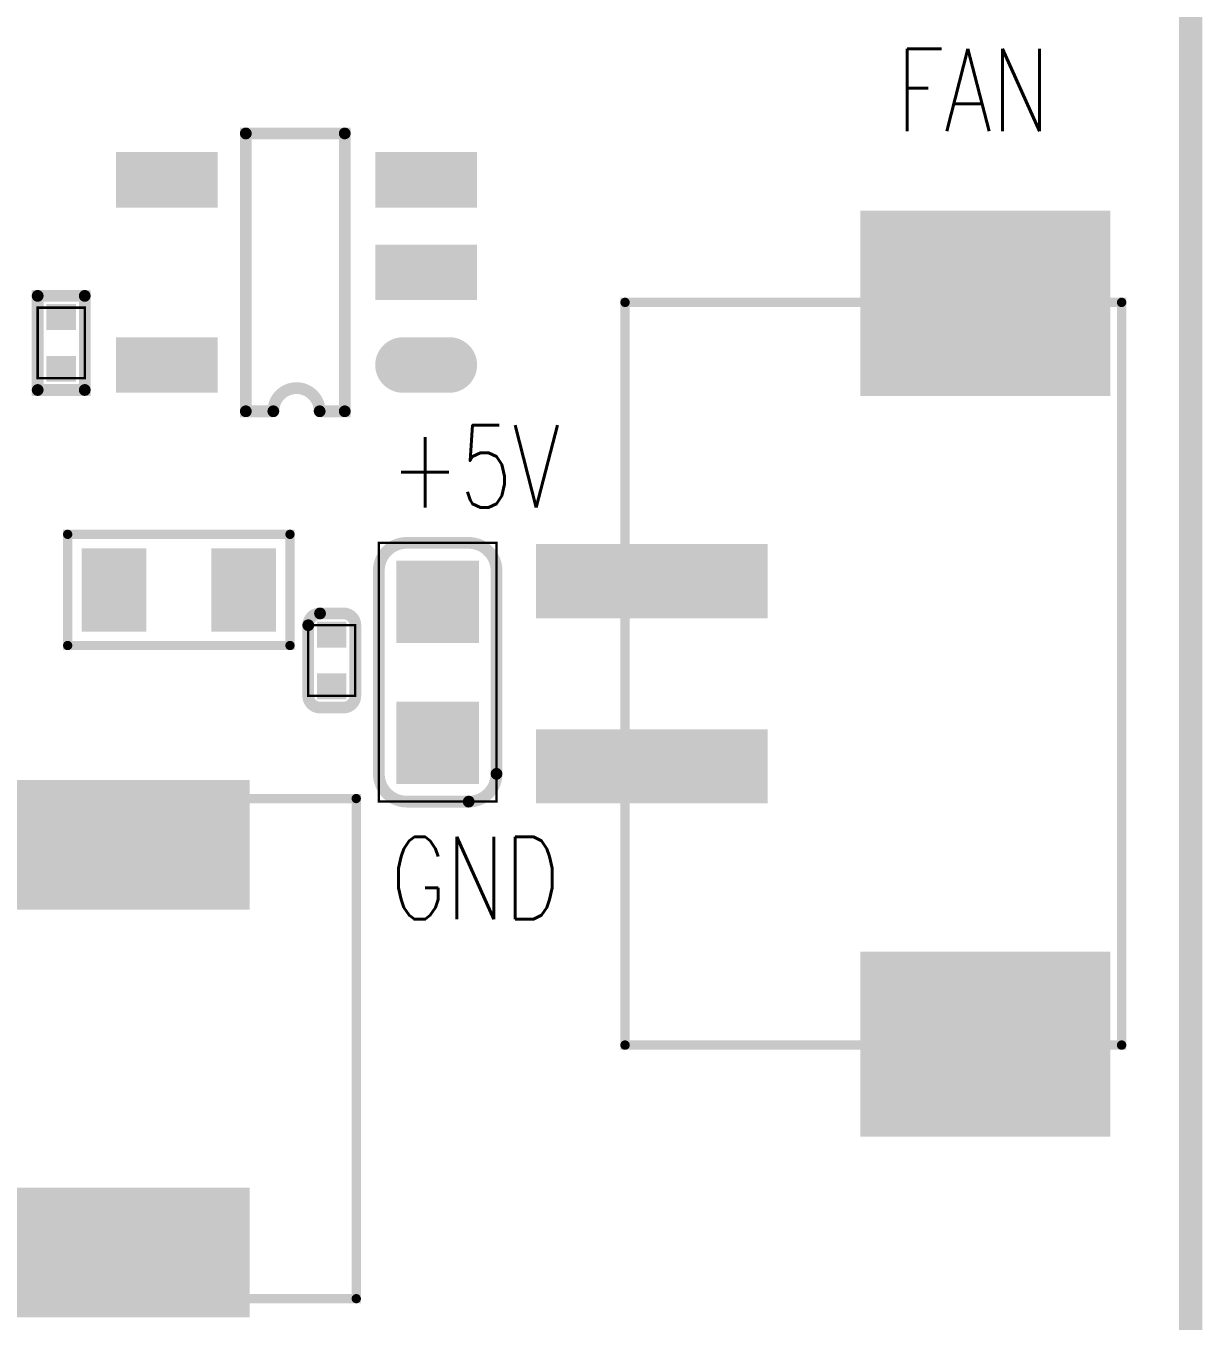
# Model space of a CAD drawing. Extents: x 60 to 160, y 44 to 135.
# Drawn here: x 147.32 to 160.03, y 89.26 to 103.25 of the extents above; entities that cross this region are included whole.
import ezdxf

# ---------------------------------------------------------------- set-up
doc = ezdxf.new("R2010")
doc.units = 0
for name, color, linetype in [('BOARD_OUTLINE_00', 255, 'CONTINUOUS'), ('DRIL_PLTE_THRU_01', 3, 'CONTINUOUS'), ('DRIL_PLTE_THRU_02', 253, 'CONTINUOUS'), ('DRIL_PLTE_THRU_03', 4, 'CONTINUOUS'), ('DRIL_PLTE_THRU_04', 253, 'CONTINUOUS'), ('DRIL_PLTE_THRU_05', 210, 'CONTINUOUS'), ('DRIL_PLTE_THRU_06', 253, 'CONTINUOUS'), ('DRIL_PLTE_THRU_07', 57, 'CONTINUOUS'), ('DRIL_PLTE_THRU_08', 231, 'CONTINUOUS'), ('DRIL_PLTE_THRU_09', 253, 'CONTINUOUS'), ('DRIL_PLTE_THRU_10', 112, 'CONTINUOUS'), ('DRIL_PLTE_THRU_11', 216, 'CONTINUOUS'), ('DRIL_PLTE_THRU_12', 5, 'CONTINUOUS'), ('PADS_BOT', 5, 'CONTINUOUS'), ('PADS_INNER', 3, 'CONTINUOUS'), ('PADS_TOP', 3, 'CONTINUOUS'), ('PART_TOP_2DLINE_00', 255, 'CONTINUOUS'), ('PART_TOP_2DLINE_01', 255, 'CONTINUOUS'), ('PART_TOP_2DLINE_116', 255, 'CONTINUOUS'), ('PART_TOP_2DLINE_117', 255, 'CONTINUOUS'), ('PART_TOP_2DLINE_118', 255, 'CONTINUOUS'), ('PART_TOP_2DLINE_119', 255, 'CONTINUOUS'), ('TEXT_126', 255, 'CONTINUOUS')]:
    doc.layers.add(name, color=color, linetype=linetype)
doc.styles.add('W0$127', font='simplex', dxfattribs={"width": 0.75})

# ---------------------------------------------------------------- blocks, each defined once
blk = doc.blocks.new('BOARD_62')
at = {"layer": 'BOARD_OUTLINE_00', "const_width": 0.254}
blk.add_lwpolyline([(-3, 71.247506, -0.396432827), (0, 74.247506), (94.190152, 74.247506, -0.365948033), (97.190152, 71.247506), (97.190152, 3, -0.372393427), (94.190152, 0), (0, 0, -0.406057892), (-3, 3)], format="xyb", close=True, dxfattribs=at)
blk = doc.blocks.new('SMOOTH_0$127')
at = {"const_width": 0.0635}
blk.add_lwpolyline([(-0.03175, 0, 1), (0.03175, 0, 1)], format="xyb", close=True, dxfattribs=at)
blk = doc.blocks.new('SMOOTH_0$0254')
at = {"const_width": 0.0127}
blk.add_lwpolyline([(-0.00635, 0, 1), (0.00635, 0, 1)], format="xyb", close=True, dxfattribs=at)
blk = doc.blocks.new('PART_BODY_TOP_6')
at = {"layer": 'PART_TOP_2DLINE_01', "const_width": 0.127}
blk.add_lwpolyline([(1.397, 0.335, 0.414214), (1.097, 0.635), (-1.097, 0.635, 0.414214), (-1.397, 0.335), (-1.397, -0.335, 0.414214), (-1.097, -0.635), (1.097, -0.635, 0.414214), (1.397, -0.335)], format="xyb", close=True, dxfattribs=at)
at = {"layer": 'PART_TOP_2DLINE_118', "const_width": 0.0254}
blk.add_lwpolyline([(1.397, -0.635), (-1.397, -0.635), (-1.397, 0.635), (1.397, 0.635)], close=True, dxfattribs=at)
at = {"layer": 'PART_TOP_2DLINE_119', "const_width": 0.0254}
blk.add_lwpolyline([(1.397, -0.635), (-1.397, -0.635), (-1.397, 0.635), (1.397, 0.635)], close=True, dxfattribs=at)
at = {"layer": 'PART_TOP_2DLINE_01'}
for p in [(1.097, 0.635), (1.397, 0.335)]:
    blk.add_blockref('SMOOTH_0$127', p, dxfattribs=at)
at = {"layer": 'PART_TOP_2DLINE_118'}
for p in [(-1.397, 0.635), (1.397, 0.635), (-1.397, -0.635), (1.397, -0.635)]:
    blk.add_blockref('SMOOTH_0$0254', p, dxfattribs=at)
at = {"layer": 'PART_TOP_2DLINE_119'}
for p in [(-1.397, 0.635), (1.397, 0.635), (-1.397, -0.635), (1.397, -0.635)]:
    blk.add_blockref('SMOOTH_0$0254', p, dxfattribs=at)
blk = doc.blocks.new('DRIL_HOLE_0')
blk.add_lwpolyline([(0, 0, 1), (0, 0, 1)], format="xyb", close=True)
blk = doc.blocks.new('PAD_0')
blk.add_lwpolyline([(0, 0, 1), (0, 0, 1)], format="xyb", close=True)
blk = doc.blocks.new('PAD_2')
at = {"const_width": 0.889}
blk.add_lwpolyline([(-0.4445, 0), (0.4445, 0)], dxfattribs=at)
blk = doc.blocks.new('STK_TOP_94')
at = {"layer": 'DRIL_PLTE_THRU_01'}
blk.add_blockref('DRIL_HOLE_0', (0, 0), dxfattribs=at)
at = {"layer": 'DRIL_PLTE_THRU_02'}
blk.add_blockref('DRIL_HOLE_0', (0, 0), dxfattribs=at)
at = {"layer": 'DRIL_PLTE_THRU_03'}
blk.add_blockref('DRIL_HOLE_0', (0, 0), dxfattribs=at)
at = {"layer": 'DRIL_PLTE_THRU_04'}
blk.add_blockref('DRIL_HOLE_0', (0, 0), dxfattribs=at)
at = {"layer": 'DRIL_PLTE_THRU_05'}
blk.add_blockref('DRIL_HOLE_0', (0, 0), dxfattribs=at)
at = {"layer": 'DRIL_PLTE_THRU_06'}
blk.add_blockref('DRIL_HOLE_0', (0, 0), dxfattribs=at)
at = {"layer": 'DRIL_PLTE_THRU_07'}
blk.add_blockref('DRIL_HOLE_0', (0, 0), dxfattribs=at)
at = {"layer": 'DRIL_PLTE_THRU_08'}
blk.add_blockref('DRIL_HOLE_0', (0, 0), dxfattribs=at)
at = {"layer": 'DRIL_PLTE_THRU_09'}
blk.add_blockref('DRIL_HOLE_0', (0, 0), dxfattribs=at)
at = {"layer": 'DRIL_PLTE_THRU_10'}
blk.add_blockref('DRIL_HOLE_0', (0, 0), dxfattribs=at)
at = {"layer": 'DRIL_PLTE_THRU_11'}
blk.add_blockref('DRIL_HOLE_0', (0, 0), dxfattribs=at)
at = {"layer": 'DRIL_PLTE_THRU_12'}
blk.add_blockref('DRIL_HOLE_0', (0, 0), dxfattribs=at)
at = {"layer": 'PADS_BOT'}
blk.add_blockref('PAD_0', (0, 0), dxfattribs=at)
at = {"layer": 'PADS_INNER'}
blk.add_blockref('PAD_0', (0, 0), dxfattribs=at)
at = {"layer": 'PADS_TOP', "rotation": 90}
blk.add_blockref('PAD_2', (0, 0), dxfattribs=at)
blk = doc.blocks.new('SYM_TOP_9')
for name, p in [('STK_TOP_94', (-0.762, 0)), ('STK_TOP_94', (0.762, 0)), ('PART_BODY_TOP_6', (0, 0))]:
    blk.add_blockref(name, p)
blk = doc.blocks.new('PART_TOP_269')
blk.add_blockref('SYM_TOP_9', (0, 0))
blk = doc.blocks.new('PART_BODY_TOP_2')
at = {"layer": 'PART_TOP_2DLINE_01', "const_width": 0.127}
blk.add_lwpolyline([(-0.508, -0.127, 0.414214), (-0.381, -0.254), (0.381, -0.254, 0.414214), (0.508, -0.127), (0.508, 0.127, 0.414214), (0.381, 0.254), (-0.381, 0.254, 0.414214), (-0.508, 0.127)], format="xyb", close=True, dxfattribs=at)
at = {"layer": 'PART_TOP_2DLINE_116', "const_width": 0.0254}
blk.add_lwpolyline([(-0.381, 0.254), (-0.381, -0.254), (0.381, -0.254), (0.381, 0.254)], close=True, dxfattribs=at)
at = {"layer": 'PART_TOP_2DLINE_117', "const_width": 0.0254}
blk.add_lwpolyline([(-0.381, 0.254), (-0.381, -0.254), (0.381, -0.254), (0.381, 0.254)], close=True, dxfattribs=at)
at = {"layer": 'PART_TOP_2DLINE_01'}
for p in [(-0.508, -0.127), (-0.381, -0.254)]:
    blk.add_blockref('SMOOTH_0$127', p, dxfattribs=at)
at = {"layer": 'PART_TOP_2DLINE_116'}
for p in [(-0.381, 0.254), (0.381, 0.254), (-0.381, -0.254), (0.381, -0.254)]:
    blk.add_blockref('SMOOTH_0$0254', p, dxfattribs=at)
at = {"layer": 'PART_TOP_2DLINE_117'}
for p in [(-0.381, 0.254), (0.381, 0.254), (-0.381, -0.254), (0.381, -0.254)]:
    blk.add_blockref('SMOOTH_0$0254', p, dxfattribs=at)
blk = doc.blocks.new('PAD_3')
at = {"const_width": 0.2794}
blk.add_lwpolyline([(-0.15875, 0), (0.15875, 0)], dxfattribs=at)
blk = doc.blocks.new('STK_TOP_90')
at = {"layer": 'DRIL_PLTE_THRU_01'}
blk.add_blockref('DRIL_HOLE_0', (0, 0), dxfattribs=at)
at = {"layer": 'DRIL_PLTE_THRU_02'}
blk.add_blockref('DRIL_HOLE_0', (0, 0), dxfattribs=at)
at = {"layer": 'DRIL_PLTE_THRU_03'}
blk.add_blockref('DRIL_HOLE_0', (0, 0), dxfattribs=at)
at = {"layer": 'DRIL_PLTE_THRU_04'}
blk.add_blockref('DRIL_HOLE_0', (0, 0), dxfattribs=at)
at = {"layer": 'DRIL_PLTE_THRU_05'}
blk.add_blockref('DRIL_HOLE_0', (0, 0), dxfattribs=at)
at = {"layer": 'DRIL_PLTE_THRU_06'}
blk.add_blockref('DRIL_HOLE_0', (0, 0), dxfattribs=at)
at = {"layer": 'DRIL_PLTE_THRU_07'}
blk.add_blockref('DRIL_HOLE_0', (0, 0), dxfattribs=at)
at = {"layer": 'DRIL_PLTE_THRU_08'}
blk.add_blockref('DRIL_HOLE_0', (0, 0), dxfattribs=at)
at = {"layer": 'DRIL_PLTE_THRU_09'}
blk.add_blockref('DRIL_HOLE_0', (0, 0), dxfattribs=at)
at = {"layer": 'DRIL_PLTE_THRU_10'}
blk.add_blockref('DRIL_HOLE_0', (0, 0), dxfattribs=at)
at = {"layer": 'DRIL_PLTE_THRU_11'}
blk.add_blockref('DRIL_HOLE_0', (0, 0), dxfattribs=at)
at = {"layer": 'DRIL_PLTE_THRU_12'}
blk.add_blockref('DRIL_HOLE_0', (0, 0), dxfattribs=at)
at = {"layer": 'PADS_BOT'}
blk.add_blockref('PAD_0', (0, 0), dxfattribs=at)
at = {"layer": 'PADS_INNER'}
blk.add_blockref('PAD_0', (0, 0), dxfattribs=at)
at = {"layer": 'PADS_TOP', "rotation": 90}
blk.add_blockref('PAD_3', (0, 0), dxfattribs=at)
blk = doc.blocks.new('SYM_TOP_5')
for name, p in [('PART_BODY_TOP_2', (0, 0)), ('STK_TOP_90', (-0.279, 0)), ('STK_TOP_90', (0.279, 0))]:
    blk.add_blockref(name, p)
blk = doc.blocks.new('PART_TOP_270')
blk.add_blockref('SYM_TOP_5', (0, 0))
blk = doc.blocks.new('SMOOTH_0$1')
at = {"const_width": 0.05}
blk.add_lwpolyline([(-0.025, 0, 1), (0.025, 0, 1)], format="xyb", close=True, dxfattribs=at)
blk = doc.blocks.new('PART_BODY_TOP_28')
at = {"layer": 'PART_TOP_2DLINE_01', "const_width": 0.1}
blk.add_lwpolyline([(-2.7, 2.55), (2.7, 2.55), (2.7, -2.55), (-2.7, -2.55)], close=True, dxfattribs=at)
at = {"layer": 'PART_TOP_2DLINE_01'}
for p in [(-2.7, 2.55), (2.7, 2.55), (-2.7, -2.55), (2.7, -2.55)]:
    blk.add_blockref('SMOOTH_0$1', p, dxfattribs=at)
blk = doc.blocks.new('PAD_47')
at = {"const_width": 1.4}
blk.add_lwpolyline([(-1.4, 0), (1.4, 0)], dxfattribs=at)
blk = doc.blocks.new('STK_TOP_144')
at = {"layer": 'DRIL_PLTE_THRU_01'}
blk.add_blockref('DRIL_HOLE_0', (0, 0), dxfattribs=at)
at = {"layer": 'DRIL_PLTE_THRU_02'}
blk.add_blockref('DRIL_HOLE_0', (0, 0), dxfattribs=at)
at = {"layer": 'DRIL_PLTE_THRU_03'}
blk.add_blockref('DRIL_HOLE_0', (0, 0), dxfattribs=at)
at = {"layer": 'DRIL_PLTE_THRU_04'}
blk.add_blockref('DRIL_HOLE_0', (0, 0), dxfattribs=at)
at = {"layer": 'DRIL_PLTE_THRU_05'}
blk.add_blockref('DRIL_HOLE_0', (0, 0), dxfattribs=at)
at = {"layer": 'DRIL_PLTE_THRU_06'}
blk.add_blockref('DRIL_HOLE_0', (0, 0), dxfattribs=at)
at = {"layer": 'DRIL_PLTE_THRU_07'}
blk.add_blockref('DRIL_HOLE_0', (0, 0), dxfattribs=at)
at = {"layer": 'DRIL_PLTE_THRU_08'}
blk.add_blockref('DRIL_HOLE_0', (0, 0), dxfattribs=at)
at = {"layer": 'DRIL_PLTE_THRU_09'}
blk.add_blockref('DRIL_HOLE_0', (0, 0), dxfattribs=at)
at = {"layer": 'DRIL_PLTE_THRU_10'}
blk.add_blockref('DRIL_HOLE_0', (0, 0), dxfattribs=at)
at = {"layer": 'DRIL_PLTE_THRU_11'}
blk.add_blockref('DRIL_HOLE_0', (0, 0), dxfattribs=at)
at = {"layer": 'DRIL_PLTE_THRU_12'}
blk.add_blockref('DRIL_HOLE_0', (0, 0), dxfattribs=at)
at = {"layer": 'PADS_BOT'}
blk.add_blockref('PAD_0', (0, 0), dxfattribs=at)
at = {"layer": 'PADS_INNER'}
blk.add_blockref('PAD_0', (0, 0), dxfattribs=at)
at = {"layer": 'PADS_TOP', "rotation": 90}
blk.add_blockref('PAD_47', (0, 0), dxfattribs=at)
blk = doc.blocks.new('SYM_TOP_31')
for name, p in [('PART_BODY_TOP_28', (0, 0)), ('STK_TOP_144', (-2.2, 0)), ('STK_TOP_144', (2.2, 0))]:
    blk.add_blockref(name, p)
blk = doc.blocks.new('PART_TOP_343')
blk.add_blockref('SYM_TOP_31', (0, 0))
blk = doc.blocks.new('PART_BODY_TOP_36')
at = {"layer": 'PART_TOP_2DLINE_01', "const_width": 0.127}
blk.add_lwpolyline([(-0.508, 0.254), (0.508, 0.254), (0.508, -0.254), (-0.508, -0.254)], close=True, dxfattribs=at)
at = {"layer": 'PART_TOP_2DLINE_118', "const_width": 0.0254}
blk.add_lwpolyline([(-0.381, 0.254), (0.381, 0.254), (0.381, -0.254), (-0.381, -0.254)], close=True, dxfattribs=at)
at = {"layer": 'PART_TOP_2DLINE_119', "const_width": 0.0254}
blk.add_lwpolyline([(-0.381, 0.254), (0.381, 0.254), (0.381, -0.254), (-0.381, -0.254)], close=True, dxfattribs=at)
at = {"layer": 'PART_TOP_2DLINE_01'}
for p in [(-0.508, 0.254), (0.508, 0.254), (-0.508, -0.254), (0.508, -0.254)]:
    blk.add_blockref('SMOOTH_0$127', p, dxfattribs=at)
at = {"layer": 'PART_TOP_2DLINE_118'}
for p in [(-0.381, 0.254), (0.381, 0.254), (-0.381, -0.254), (0.381, -0.254)]:
    blk.add_blockref('SMOOTH_0$0254', p, dxfattribs=at)
at = {"layer": 'PART_TOP_2DLINE_119'}
for p in [(-0.381, 0.254), (0.381, 0.254), (-0.381, -0.254), (0.381, -0.254)]:
    blk.add_blockref('SMOOTH_0$0254', p, dxfattribs=at)
blk = doc.blocks.new('SYM_TOP_39')
for name, p in [('PART_BODY_TOP_36', (0, 0)), ('STK_TOP_90', (-0.2794, 0)), ('STK_TOP_90', (0.2794, 0))]:
    blk.add_blockref(name, p)
blk = doc.blocks.new('PART_TOP_525')
blk.add_blockref('SYM_TOP_39', (0, 0))
blk = doc.blocks.new('PART_BODY_TOP_40')
at = {"layer": 'PART_TOP_2DLINE_01', "const_width": 0.1}
blk.add_lwpolyline([(-1.2, 0.6), (1.2, 0.6), (1.2, -0.6), (-1.2, -0.6)], close=True, dxfattribs=at)
at = {"layer": 'PART_TOP_2DLINE_01'}
for p in [(-1.2, 0.6), (1.2, 0.6), (-1.2, -0.6), (1.2, -0.6)]:
    blk.add_blockref('SMOOTH_0$1', p, dxfattribs=at)
blk = doc.blocks.new('PAD_59')
at = {"const_width": 0.7}
blk.add_lwpolyline([(-0.45, 0), (0.45, 0)], dxfattribs=at)
blk = doc.blocks.new('STK_TOP_160')
at = {"layer": 'DRIL_PLTE_THRU_01'}
blk.add_blockref('DRIL_HOLE_0', (0, 0), dxfattribs=at)
at = {"layer": 'DRIL_PLTE_THRU_02'}
blk.add_blockref('DRIL_HOLE_0', (0, 0), dxfattribs=at)
at = {"layer": 'DRIL_PLTE_THRU_03'}
blk.add_blockref('DRIL_HOLE_0', (0, 0), dxfattribs=at)
at = {"layer": 'DRIL_PLTE_THRU_04'}
blk.add_blockref('DRIL_HOLE_0', (0, 0), dxfattribs=at)
at = {"layer": 'DRIL_PLTE_THRU_05'}
blk.add_blockref('DRIL_HOLE_0', (0, 0), dxfattribs=at)
at = {"layer": 'DRIL_PLTE_THRU_06'}
blk.add_blockref('DRIL_HOLE_0', (0, 0), dxfattribs=at)
at = {"layer": 'DRIL_PLTE_THRU_07'}
blk.add_blockref('DRIL_HOLE_0', (0, 0), dxfattribs=at)
at = {"layer": 'DRIL_PLTE_THRU_08'}
blk.add_blockref('DRIL_HOLE_0', (0, 0), dxfattribs=at)
at = {"layer": 'DRIL_PLTE_THRU_09'}
blk.add_blockref('DRIL_HOLE_0', (0, 0), dxfattribs=at)
at = {"layer": 'DRIL_PLTE_THRU_10'}
blk.add_blockref('DRIL_HOLE_0', (0, 0), dxfattribs=at)
at = {"layer": 'DRIL_PLTE_THRU_11'}
blk.add_blockref('DRIL_HOLE_0', (0, 0), dxfattribs=at)
at = {"layer": 'DRIL_PLTE_THRU_12'}
blk.add_blockref('DRIL_HOLE_0', (0, 0), dxfattribs=at)
at = {"layer": 'PADS_BOT'}
blk.add_blockref('PAD_0', (0, 0), dxfattribs=at)
at = {"layer": 'PADS_INNER'}
blk.add_blockref('PAD_0', (0, 0), dxfattribs=at)
at = {"layer": 'PADS_TOP', "rotation": 90}
blk.add_blockref('PAD_59', (0, 0), dxfattribs=at)
blk = doc.blocks.new('SYM_TOP_43')
for name, p in [('STK_TOP_160', (-0.7, 0)), ('STK_TOP_160', (0.7, 0)), ('PART_BODY_TOP_40', (0, 0))]:
    blk.add_blockref(name, p)
blk = doc.blocks.new('PART_TOP_539')
blk.add_blockref('SYM_TOP_43', (0, 0))
blk = doc.blocks.new('PART_BODY_TOP_54')
at = {"layer": 'PART_TOP_2DLINE_00', "const_width": 0.127}
blk.add_lwpolyline([(-0.25, 1.5, 1), (0.25, 1.5), (0.547, 1.5), (0.547, -1.5), (-0.521, -1.5), (-0.521, 1.5)], format="xyb", close=True, dxfattribs=at)
at = {"layer": 'PART_TOP_2DLINE_00'}
for p in [(-0.521, 1.5), (-0.25, 1.5), (0.25, 1.5), (0.547, 1.5), (-0.521, -1.5), (0.547, -1.5)]:
    blk.add_blockref('SMOOTH_0$127', p, dxfattribs=at)
blk = doc.blocks.new('PAD_73')
at = {"const_width": 0.3}
blk.add_lwpolyline([(-0.25, -0.15), (0.25, -0.15, 1), (0.25, 0.15), (-0.25, 0.15, 1)], format="xyb", close=True, dxfattribs=at)
blk = doc.blocks.new('STK_TOP_186')
at = {"layer": 'DRIL_PLTE_THRU_01'}
blk.add_blockref('DRIL_HOLE_0', (0, 0), dxfattribs=at)
at = {"layer": 'DRIL_PLTE_THRU_02'}
blk.add_blockref('DRIL_HOLE_0', (0, 0), dxfattribs=at)
at = {"layer": 'DRIL_PLTE_THRU_03'}
blk.add_blockref('DRIL_HOLE_0', (0, 0), dxfattribs=at)
at = {"layer": 'DRIL_PLTE_THRU_04'}
blk.add_blockref('DRIL_HOLE_0', (0, 0), dxfattribs=at)
at = {"layer": 'DRIL_PLTE_THRU_05'}
blk.add_blockref('DRIL_HOLE_0', (0, 0), dxfattribs=at)
at = {"layer": 'DRIL_PLTE_THRU_06'}
blk.add_blockref('DRIL_HOLE_0', (0, 0), dxfattribs=at)
at = {"layer": 'DRIL_PLTE_THRU_07'}
blk.add_blockref('DRIL_HOLE_0', (0, 0), dxfattribs=at)
at = {"layer": 'DRIL_PLTE_THRU_08'}
blk.add_blockref('DRIL_HOLE_0', (0, 0), dxfattribs=at)
at = {"layer": 'DRIL_PLTE_THRU_09'}
blk.add_blockref('DRIL_HOLE_0', (0, 0), dxfattribs=at)
at = {"layer": 'DRIL_PLTE_THRU_10'}
blk.add_blockref('DRIL_HOLE_0', (0, 0), dxfattribs=at)
at = {"layer": 'DRIL_PLTE_THRU_11'}
blk.add_blockref('DRIL_HOLE_0', (0, 0), dxfattribs=at)
at = {"layer": 'DRIL_PLTE_THRU_12'}
blk.add_blockref('DRIL_HOLE_0', (0, 0), dxfattribs=at)
at = {"layer": 'PADS_BOT'}
blk.add_blockref('PAD_0', (0, 0), dxfattribs=at)
at = {"layer": 'PADS_INNER'}
blk.add_blockref('PAD_0', (0, 0), dxfattribs=at)
at = {"layer": 'PADS_TOP'}
blk.add_blockref('PAD_73', (0, 0), dxfattribs=at)
blk = doc.blocks.new('PAD_74')
at = {"const_width": 0.6}
blk.add_lwpolyline([(-0.55, 0), (0.55, 0)], dxfattribs=at)
blk = doc.blocks.new('STK_TOP_187')
at = {"layer": 'DRIL_PLTE_THRU_01'}
blk.add_blockref('DRIL_HOLE_0', (0, 0), dxfattribs=at)
at = {"layer": 'DRIL_PLTE_THRU_02'}
blk.add_blockref('DRIL_HOLE_0', (0, 0), dxfattribs=at)
at = {"layer": 'DRIL_PLTE_THRU_03'}
blk.add_blockref('DRIL_HOLE_0', (0, 0), dxfattribs=at)
at = {"layer": 'DRIL_PLTE_THRU_04'}
blk.add_blockref('DRIL_HOLE_0', (0, 0), dxfattribs=at)
at = {"layer": 'DRIL_PLTE_THRU_05'}
blk.add_blockref('DRIL_HOLE_0', (0, 0), dxfattribs=at)
at = {"layer": 'DRIL_PLTE_THRU_06'}
blk.add_blockref('DRIL_HOLE_0', (0, 0), dxfattribs=at)
at = {"layer": 'DRIL_PLTE_THRU_07'}
blk.add_blockref('DRIL_HOLE_0', (0, 0), dxfattribs=at)
at = {"layer": 'DRIL_PLTE_THRU_08'}
blk.add_blockref('DRIL_HOLE_0', (0, 0), dxfattribs=at)
at = {"layer": 'DRIL_PLTE_THRU_09'}
blk.add_blockref('DRIL_HOLE_0', (0, 0), dxfattribs=at)
at = {"layer": 'DRIL_PLTE_THRU_10'}
blk.add_blockref('DRIL_HOLE_0', (0, 0), dxfattribs=at)
at = {"layer": 'DRIL_PLTE_THRU_11'}
blk.add_blockref('DRIL_HOLE_0', (0, 0), dxfattribs=at)
at = {"layer": 'DRIL_PLTE_THRU_12'}
blk.add_blockref('DRIL_HOLE_0', (0, 0), dxfattribs=at)
at = {"layer": 'PADS_BOT'}
blk.add_blockref('PAD_0', (0, 0), dxfattribs=at)
at = {"layer": 'PADS_INNER'}
blk.add_blockref('PAD_0', (0, 0), dxfattribs=at)
at = {"layer": 'PADS_TOP'}
blk.add_blockref('PAD_74', (0, 0), dxfattribs=at)
blk = doc.blocks.new('SYM_TOP_57')
for name, p in [('PART_BODY_TOP_54', (0, 0)), ('STK_TOP_186', (-1.4, 1)), ('STK_TOP_187', (1.4, 1)), ('STK_TOP_187', (-1.4, 0)), ('STK_TOP_187', (-1.4, -1)), ('STK_TOP_187', (1.4, -1))]:
    blk.add_blockref(name, p)
blk = doc.blocks.new('PART_TOP_687')
blk.add_blockref('SYM_TOP_57', (0, 0))
blk = doc.blocks.new('SMOOTH_0$1016')
at = {"const_width": 0.0508}
blk.add_lwpolyline([(-0.0254, 0, 1), (0.0254, 0, 1)], format="xyb", close=True, dxfattribs=at)
blk = doc.blocks.new('PART_BODY_TOP_42298')
at = {"layer": 'PART_TOP_2DLINE_01', "const_width": 0.1016}
blk.add_lwpolyline([(5.01, 0.39), (-3.01, 0.39), (-3.01, -4.9704), (5.01, -4.9704)], close=True, dxfattribs=at)
at = {"layer": 'PART_TOP_2DLINE_01'}
for p in [(-3.01, 0.39), (5.01, 0.39), (-3.01, -4.9704), (5.01, -4.9704)]:
    blk.add_blockref('SMOOTH_0$1016', p, dxfattribs=at)
blk = doc.blocks.new('PAD_84')
at = {"const_width": 0.8}
blk.add_lwpolyline([(-1.25, 0), (1.25, 0)], dxfattribs=at)
blk = doc.blocks.new('STK_TOP_230')
at = {"layer": 'DRIL_PLTE_THRU_01'}
blk.add_blockref('DRIL_HOLE_0', (0, 0), dxfattribs=at)
at = {"layer": 'DRIL_PLTE_THRU_02'}
blk.add_blockref('DRIL_HOLE_0', (0, 0), dxfattribs=at)
at = {"layer": 'DRIL_PLTE_THRU_03'}
blk.add_blockref('DRIL_HOLE_0', (0, 0), dxfattribs=at)
at = {"layer": 'DRIL_PLTE_THRU_04'}
blk.add_blockref('DRIL_HOLE_0', (0, 0), dxfattribs=at)
at = {"layer": 'DRIL_PLTE_THRU_05'}
blk.add_blockref('DRIL_HOLE_0', (0, 0), dxfattribs=at)
at = {"layer": 'DRIL_PLTE_THRU_06'}
blk.add_blockref('DRIL_HOLE_0', (0, 0), dxfattribs=at)
at = {"layer": 'DRIL_PLTE_THRU_07'}
blk.add_blockref('DRIL_HOLE_0', (0, 0), dxfattribs=at)
at = {"layer": 'DRIL_PLTE_THRU_08'}
blk.add_blockref('DRIL_HOLE_0', (0, 0), dxfattribs=at)
at = {"layer": 'DRIL_PLTE_THRU_09'}
blk.add_blockref('DRIL_HOLE_0', (0, 0), dxfattribs=at)
at = {"layer": 'DRIL_PLTE_THRU_10'}
blk.add_blockref('DRIL_HOLE_0', (0, 0), dxfattribs=at)
at = {"layer": 'DRIL_PLTE_THRU_11'}
blk.add_blockref('DRIL_HOLE_0', (0, 0), dxfattribs=at)
at = {"layer": 'DRIL_PLTE_THRU_12'}
blk.add_blockref('DRIL_HOLE_0', (0, 0), dxfattribs=at)
at = {"layer": 'PADS_BOT'}
blk.add_blockref('PAD_0', (0, 0), dxfattribs=at)
at = {"layer": 'PADS_INNER'}
blk.add_blockref('PAD_0', (0, 0), dxfattribs=at)
at = {"layer": 'PADS_TOP', "rotation": 90}
blk.add_blockref('PAD_84', (0, 0), dxfattribs=at)
blk = doc.blocks.new('PAD_86')
at = {"const_width": 2}
blk.add_lwpolyline([(-1.35, 0), (1.35, 0)], dxfattribs=at)
blk = doc.blocks.new('STK_TOP_183')
at = {"layer": 'DRIL_PLTE_THRU_01'}
blk.add_blockref('DRIL_HOLE_0', (0, 0), dxfattribs=at)
at = {"layer": 'DRIL_PLTE_THRU_02'}
blk.add_blockref('DRIL_HOLE_0', (0, 0), dxfattribs=at)
at = {"layer": 'DRIL_PLTE_THRU_03'}
blk.add_blockref('DRIL_HOLE_0', (0, 0), dxfattribs=at)
at = {"layer": 'DRIL_PLTE_THRU_04'}
blk.add_blockref('DRIL_HOLE_0', (0, 0), dxfattribs=at)
at = {"layer": 'DRIL_PLTE_THRU_05'}
blk.add_blockref('DRIL_HOLE_0', (0, 0), dxfattribs=at)
at = {"layer": 'DRIL_PLTE_THRU_06'}
blk.add_blockref('DRIL_HOLE_0', (0, 0), dxfattribs=at)
at = {"layer": 'DRIL_PLTE_THRU_07'}
blk.add_blockref('DRIL_HOLE_0', (0, 0), dxfattribs=at)
at = {"layer": 'DRIL_PLTE_THRU_08'}
blk.add_blockref('DRIL_HOLE_0', (0, 0), dxfattribs=at)
at = {"layer": 'DRIL_PLTE_THRU_09'}
blk.add_blockref('DRIL_HOLE_0', (0, 0), dxfattribs=at)
at = {"layer": 'DRIL_PLTE_THRU_10'}
blk.add_blockref('DRIL_HOLE_0', (0, 0), dxfattribs=at)
at = {"layer": 'DRIL_PLTE_THRU_11'}
blk.add_blockref('DRIL_HOLE_0', (0, 0), dxfattribs=at)
at = {"layer": 'DRIL_PLTE_THRU_12'}
blk.add_blockref('DRIL_HOLE_0', (0, 0), dxfattribs=at)
at = {"layer": 'PADS_BOT'}
blk.add_blockref('PAD_0', (0, 0), dxfattribs=at)
at = {"layer": 'PADS_INNER'}
blk.add_blockref('PAD_0', (0, 0), dxfattribs=at)
at = {"layer": 'PADS_TOP', "rotation": 90}
blk.add_blockref('PAD_86', (0, 0), dxfattribs=at)
blk = doc.blocks.new('SYM_TOP_67')
for name, p in [('STK_TOP_230', (0, 0.1)), ('STK_TOP_230', (2, 0.1)), ('PART_BODY_TOP_42298', (0, 0)), ('STK_TOP_183', (-3, -3.5)), ('STK_TOP_183', (5, -3.5))]:
    blk.add_blockref(name, p)
blk = doc.blocks.new('PART_TOP_703')
blk.add_blockref('SYM_TOP_67', (0, 0))

msp = doc.modelspace()

# ---------------------------------------------------------------- block references
msp.add_blockref('BOARD_62', (62.704, 60.048))
for name, p, rotation in [('PART_TOP_687', (150.241, 100.584), 180), ('PART_TOP_703', (154.178, 95.25), 90), ('PART_TOP_525', (147.701, 99.822), 270), ('PART_TOP_539', (148.971, 97.155), 180), ('PART_TOP_269', (151.765, 96.266), 270), ('PART_TOP_270', (150.622, 96.393), 270), ('PART_TOP_343', (148.336, 92.202), 90)]:
    msp.add_blockref(name, p, dxfattribs=dict(rotation=rotation))

# ---------------------------------------------------------------- texts
at = {"layer": 'TEXT_126', "style": 'W0$127', "width": 0.75}
for s, p in [('FAN', (156.718, 102.108)), ('+5V', (151.257, 98.044)), ('GND', (151.257, 93.599))]:
    msp.add_text(s, height=0.889, dxfattribs=at).set_placement(p)

doc.saveas('drawing.dxf')
